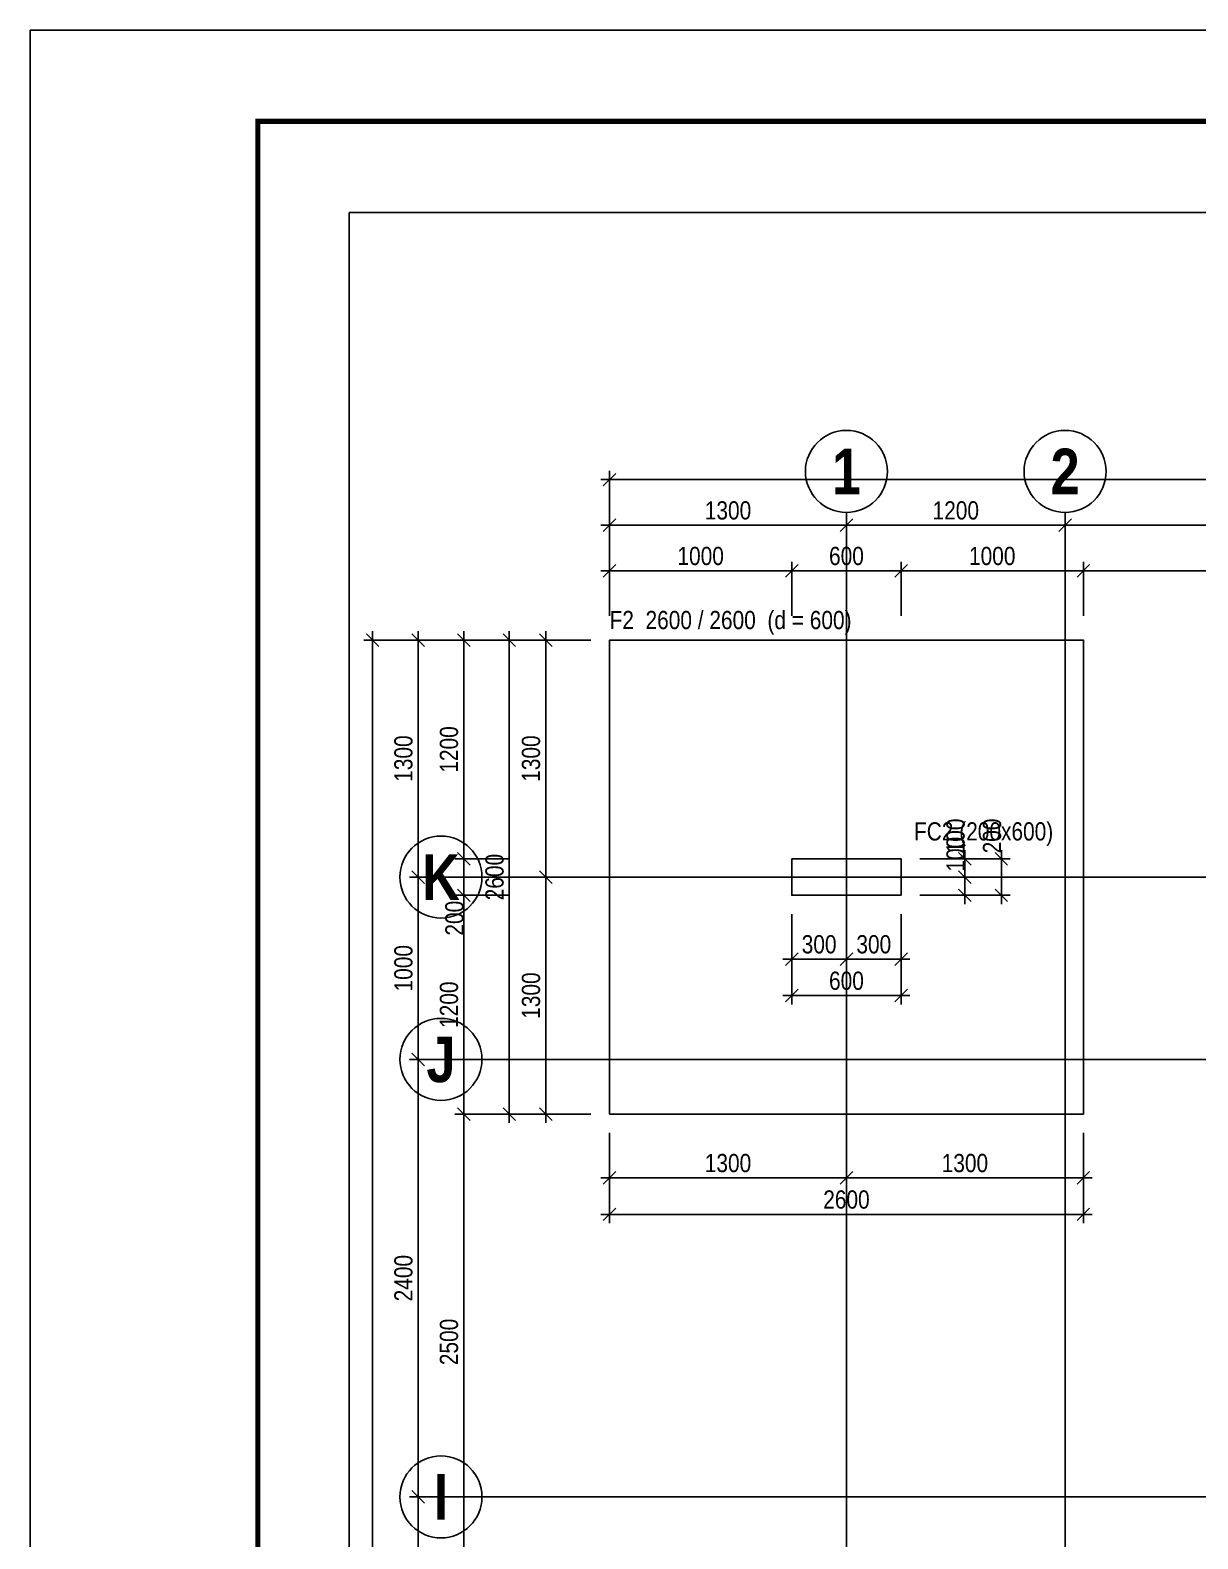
# Model space of a CAD drawing. Extents: x 0 to 206258, y -403073 to 0.
# Drawn here: x 12605 to 19013, y -19922 to -11647 of the extents above; entities that cross this region are included whole.
import ezdxf
from ezdxf.enums import TextEntityAlignment as Align
from ezdxf.lldxf.tags import DXFTag

# ---------------------------------------------------------------- set-up
doc = ezdxf.new("R2010")
doc.units = 0
doc.header["$LTSCALE"] = 1000
for name, color, linetype in [('Axis Circle(Dir 1)', 150, 'Continuous'), ('Axis Circle(Dir 2)', 150, 'Continuous'), ('Axis Label(Dir 1)', 7, 'Continuous'), ('Axis Label(Dir 2)', 7, 'Continuous'), ('Axis Line(Dir 1)', 8, 'CENTER2'), ('Axis Line(Dir 2)', 150, 'CENTER2'), ('Column Line', 7, 'Continuous'), ('Dimension Line', 5, 'Continuous'), ('Footing Line', 6, 'Continuous'), ('SHEETSUMMARY-50', 1, 'Continuous'), ('SheetView', 40, 'Continuous'), ('SheetViewOut', 231, 'Continuous')]:
    doc.layers.add(name, color=color, linetype=linetype)
doc.layers.add('Column Label', color=159, linetype='Continuous', true_color=0x35424f)
doc.layers.add('Footing Label', color=94, linetype='Continuous', true_color=0x008100)
doc.styles.add('Axis Label(Dir 1)', font='ARIALNB.TTF', dxfattribs={"height": 250})
doc.styles.add('Axis Label(Dir 2)', font='ARIALNB.TTF', dxfattribs={"height": 250})
doc.styles.add('Column Label', font='ARIALN.TTF', dxfattribs={"height": 100})
doc.styles.add('Dimension Text', font='ARIALN.TTF', dxfattribs={"height": 100})
doc.styles.add('Footing Label', font='ARIALN.TTF', dxfattribs={"height": 100})
tags = doc.linetypes.add('CENTER2', pattern=[1.125, 0.75, -0.125, 0.125, -0.125]).pattern_tags.tags
tags[10:11] = [DXFTag(74, 4), DXFTag(75, 0), DXFTag(340, '0'), DXFTag(46, 0.0), DXFTag(50, 0.0), DXFTag(44, 0.0), DXFTag(45, 0.0)]
tags[8:9] = [DXFTag(74, 4), DXFTag(75, 0), DXFTag(340, '0'), DXFTag(46, 0.0), DXFTag(50, 0.0), DXFTag(44, 0.0), DXFTag(45, 0.0)]
tags[6:7] = [DXFTag(74, 4), DXFTag(75, 0), DXFTag(340, '0'), DXFTag(46, 0.0), DXFTag(50, 0.0), DXFTag(44, 0.0), DXFTag(45, 0.0)]
tags[4:5] = [DXFTag(74, 4), DXFTag(75, 0), DXFTag(340, '0'), DXFTag(46, 0.0), DXFTag(50, 0.0), DXFTag(44, 0.0), DXFTag(45, 0.0)]
doc.dimstyles.get("Standard").update_dxf_attribs({"dimtxt": 100, "dimasz": 30, "dimexe": 48.3, "dimexo": 103.5, "dimgap": 30, "dimtad": 1, "dimtoh": 1, "dimdec": 1, "dimdsep": 46, "dimtxsty": 'Dimension Text', "dimblk": 'PCDIM_TICK', "dimcen": 0.09, "dimclrd": 5, "dimclre": 5, "dimclrt": 5, "dimadec": 1, "dimazin": 0, "dimtp": 1, "dimtm": 1, "dimtfac": 1, "dimtdec": 4, "dimtofl": 0, "dimtmove": 0, "dimatfit": 3, "dimfxl": 1, "dimtolj": 1, "dimtzin": 0, "dimarcsym": 0})

# ---------------------------------------------------------------- blocks, each defined once
blk = doc.blocks.new('PCDIM_TICK')
at = {"layer": 'Dimension Line', "color": 0, "transparency": 33554687}
for p, q in [((1.15, 1.15), (-1.15, -1.15)), ((1.61, 0), (0, 0))]:
    blk.add_line(p, q, dxfattribs=at)
blk = doc.blocks.new('*U134')
at = {"layer": 'Dimension Line', "color": 5, "true_color": 0x0000ff, "transparency": 16777216}
for p, q in [((16784.3, -16495.7), (16784.3, -16790.5)), ((17084.3, -16495.7), (17084.3, -16790.5)), ((16784.3, -16742.2), (17084.3, -16742.2))]:
    blk.add_line(p, q, dxfattribs=at)
at = {"layer": 'Dimension Line', "color": 5, "true_color": 0x0000ff, "transparency": 16777216, "xscale": 30, "yscale": 30, "rotation": 180.0000000000004}
blk.add_blockref('PCDIM_TICK', (16784.3, -16742.2), dxfattribs=at)
at = {"layer": 'Dimension Line', "color": 5, "true_color": 0x0000ff, "transparency": 16777216, "xscale": 30, "yscale": 30}
blk.add_blockref('PCDIM_TICK', (17084.3, -16742.2), dxfattribs=at)
at = {"layer": 'Dimension Line', "color": 5, "true_color": 0x0000ff, "transparency": 16777216, "insert": (16934.3, -16712.2), "char_height": 100, "width": 181.501, "attachment_point": 8, "style": 'Dimension Text'}
blk.add_mtext('300', dxfattribs=at)
blk = doc.blocks.new('*U135')
at = {"layer": 'Dimension Line', "color": 5, "true_color": 0x0000ff, "transparency": 16777216}
for p, q in [((17084.3, -16495.7), (17084.3, -16790.5)), ((17384.3, -16495.7), (17384.3, -16790.5)), ((17084.3, -16742.2), (17384.3, -16742.2))]:
    blk.add_line(p, q, dxfattribs=at)
at = {"layer": 'Dimension Line', "color": 5, "true_color": 0x0000ff, "transparency": 16777216, "xscale": 30, "yscale": 30, "rotation": 180.0000000000004}
blk.add_blockref('PCDIM_TICK', (17084.3, -16742.2), dxfattribs=at)
at = {"layer": 'Dimension Line', "color": 5, "true_color": 0x0000ff, "transparency": 16777216, "xscale": 30, "yscale": 30}
blk.add_blockref('PCDIM_TICK', (17384.3, -16742.2), dxfattribs=at)
at = {"layer": 'Dimension Line', "color": 5, "true_color": 0x0000ff, "transparency": 16777216, "insert": (17234.3, -16712.2), "char_height": 100, "width": 181.501, "attachment_point": 8, "style": 'Dimension Text'}
blk.add_mtext('300', dxfattribs=at)
blk = doc.blocks.new('*U136')
at = {"layer": 'Dimension Line', "color": 5, "true_color": 0x0000ff, "transparency": 16777216}
for p, q in [((16784.3, -16495.7), (16784.3, -16990.5)), ((17384.3, -16495.7), (17384.3, -16990.5)), ((16784.3, -16942.2), (17384.3, -16942.2))]:
    blk.add_line(p, q, dxfattribs=at)
at = {"layer": 'Dimension Line', "color": 5, "true_color": 0x0000ff, "transparency": 16777216, "xscale": 30, "yscale": 30, "rotation": 180.0000000000004}
blk.add_blockref('PCDIM_TICK', (16784.3, -16942.2), dxfattribs=at)
at = {"layer": 'Dimension Line', "color": 5, "true_color": 0x0000ff, "transparency": 16777216, "xscale": 30, "yscale": 30}
blk.add_blockref('PCDIM_TICK', (17384.3, -16942.2), dxfattribs=at)
at = {"layer": 'Dimension Line', "color": 5, "true_color": 0x0000ff, "transparency": 16777216, "insert": (17084.3, -16912.2), "char_height": 100, "width": 181.97, "attachment_point": 8, "style": 'Dimension Text'}
blk.add_mtext('600', dxfattribs=at)
blk = doc.blocks.new('*U137')
at = {"layer": 'Dimension Line', "color": 5, "true_color": 0x0000ff, "transparency": 16777216}
for p, q in [((17487.8, -16292.2), (17782.6, -16292.2)), ((17734.3, -16292.2), (17734.3, -16262.2)), ((17734.3, -16392.2), (17734.3, -16292.2)), ((17487.8, -16392.2), (17782.6, -16392.2))]:
    blk.add_line(p, q, dxfattribs=at)
at = {"layer": 'Dimension Line', "color": 5, "true_color": 0x0000ff, "transparency": 16777216, "xscale": 30, "yscale": 30}
for p, rotation in [((17734.3, -16292.2), 89.99999999999447), ((17734.3, -16392.2), 269.9999999999834)]:
    blk.add_blockref('PCDIM_TICK', p, dxfattribs=dict(at, rotation=rotation))
at = {"layer": 'Dimension Line', "color": 5, "true_color": 0x0000ff, "transparency": 16777216, "insert": (17734.3, -16262.2), "char_height": 100, "width": 173.928, "attachment_point": 7, "rotation": 90, "style": 'Dimension Text'}
blk.add_mtext('100', dxfattribs=at)
blk = doc.blocks.new('*U138')
at = {"layer": 'Dimension Line', "color": 5, "true_color": 0x0000ff, "transparency": 16777216}
for p, q in [((17487.8, -16192.2), (17782.6, -16192.2)), ((17734.3, -16192.2), (17734.3, -16162.2)), ((17734.3, -16292.2), (17734.3, -16192.2)), ((17487.8, -16292.2), (17782.6, -16292.2))]:
    blk.add_line(p, q, dxfattribs=at)
at = {"layer": 'Dimension Line', "color": 5, "true_color": 0x0000ff, "transparency": 16777216, "xscale": 30, "yscale": 30}
for p, rotation in [((17734.3, -16192.2), 89.99999999999447), ((17734.3, -16292.2), 269.9999999999834)]:
    blk.add_blockref('PCDIM_TICK', p, dxfattribs=dict(at, rotation=rotation))
at = {"layer": 'Dimension Line', "color": 5, "true_color": 0x0000ff, "transparency": 16777216, "insert": (17734.3, -16162.2), "char_height": 100, "width": 173.928, "attachment_point": 7, "rotation": 90, "style": 'Dimension Text'}
blk.add_mtext('100', dxfattribs=at)
blk = doc.blocks.new('*U139')
at = {"layer": 'Dimension Line', "color": 5, "true_color": 0x0000ff, "transparency": 16777216}
for p, q in [((17487.8, -16192.2), (17982.6, -16192.2)), ((17934.3, -16192.2), (17934.3, -16162.2)), ((17934.3, -16392.2), (17934.3, -16192.2)), ((17487.8, -16392.2), (17982.6, -16392.2))]:
    blk.add_line(p, q, dxfattribs=at)
at = {"layer": 'Dimension Line', "color": 5, "true_color": 0x0000ff, "transparency": 16777216, "xscale": 30, "yscale": 30}
for p, rotation in [((17934.3, -16192.2), 89.99999999999447), ((17934.3, -16392.2), 269.9999999999834)]:
    blk.add_blockref('PCDIM_TICK', p, dxfattribs=dict(at, rotation=rotation))
at = {"layer": 'Dimension Line', "color": 5, "true_color": 0x0000ff, "transparency": 16777216, "insert": (17934.3, -16162.2), "char_height": 100, "width": 182.775, "attachment_point": 7, "rotation": 90, "style": 'Dimension Text'}
blk.add_mtext('200', dxfattribs=at)
blk = doc.blocks.new('*U206')
at = {"layer": 'Dimension Line', "color": 5, "true_color": 0x0000ff, "transparency": 16777216}
for p, q in [((15784.3, -17695.7), (15784.3, -17990.5)), ((17084.3, -17695.7), (17084.3, -17990.5)), ((15784.3, -17942.2), (17084.3, -17942.2))]:
    blk.add_line(p, q, dxfattribs=at)
at = {"layer": 'Dimension Line', "color": 5, "true_color": 0x0000ff, "transparency": 16777216, "xscale": 30, "yscale": 30, "rotation": 180.0000000000004}
blk.add_blockref('PCDIM_TICK', (15784.3, -17942.2), dxfattribs=at)
at = {"layer": 'Dimension Line', "color": 5, "true_color": 0x0000ff, "transparency": 16777216, "xscale": 30, "yscale": 30}
blk.add_blockref('PCDIM_TICK', (17084.3, -17942.2), dxfattribs=at)
at = {"layer": 'Dimension Line', "color": 5, "true_color": 0x0000ff, "transparency": 16777216, "insert": (16434.3, -17912.2), "char_height": 100, "width": 238.405, "attachment_point": 8, "style": 'Dimension Text'}
blk.add_mtext('1300', dxfattribs=at)
blk = doc.blocks.new('*U207')
at = {"layer": 'Dimension Line', "color": 5, "true_color": 0x0000ff, "transparency": 16777216}
for p, q in [((17084.3, -17695.7), (17084.3, -17990.5)), ((18384.3, -17695.7), (18384.3, -17990.5)), ((17084.3, -17942.2), (18384.3, -17942.2))]:
    blk.add_line(p, q, dxfattribs=at)
at = {"layer": 'Dimension Line', "color": 5, "true_color": 0x0000ff, "transparency": 16777216, "xscale": 30, "yscale": 30, "rotation": 180.0000000000004}
blk.add_blockref('PCDIM_TICK', (17084.3, -17942.2), dxfattribs=at)
at = {"layer": 'Dimension Line', "color": 5, "true_color": 0x0000ff, "transparency": 16777216, "xscale": 30, "yscale": 30}
blk.add_blockref('PCDIM_TICK', (18384.3, -17942.2), dxfattribs=at)
at = {"layer": 'Dimension Line', "color": 5, "true_color": 0x0000ff, "transparency": 16777216, "insert": (17734.3, -17912.2), "char_height": 100, "width": 238.405, "attachment_point": 8, "style": 'Dimension Text'}
blk.add_mtext('1300', dxfattribs=at)
blk = doc.blocks.new('*U208')
at = {"layer": 'Dimension Line', "color": 5, "true_color": 0x0000ff, "transparency": 16777216}
for p, q in [((15784.3, -17695.7), (15784.3, -18190.5)), ((18384.3, -17695.7), (18384.3, -18190.5)), ((15784.3, -18142.2), (18384.3, -18142.2))]:
    blk.add_line(p, q, dxfattribs=at)
at = {"layer": 'Dimension Line', "color": 5, "true_color": 0x0000ff, "transparency": 16777216, "xscale": 30, "yscale": 30, "rotation": 180.0000000000004}
blk.add_blockref('PCDIM_TICK', (15784.3, -18142.2), dxfattribs=at)
at = {"layer": 'Dimension Line', "color": 5, "true_color": 0x0000ff, "transparency": 16777216, "xscale": 30, "yscale": 30}
blk.add_blockref('PCDIM_TICK', (18384.3, -18142.2), dxfattribs=at)
at = {"layer": 'Dimension Line', "color": 5, "true_color": 0x0000ff, "transparency": 16777216, "insert": (17084.3, -18112.2), "char_height": 100, "width": 247.252, "attachment_point": 8, "style": 'Dimension Text'}
blk.add_mtext('2600', dxfattribs=at)
blk = doc.blocks.new('*U209')
at = {"layer": 'Dimension Line', "color": 5, "true_color": 0x0000ff, "transparency": 16777216}
for p, q in [((15680.8, -16292.2), (15386, -16292.2)), ((15434.3, -17592.2), (15434.3, -16292.2)), ((15680.8, -17592.2), (15386, -17592.2))]:
    blk.add_line(p, q, dxfattribs=at)
at = {"layer": 'Dimension Line', "color": 5, "true_color": 0x0000ff, "transparency": 16777216, "xscale": 30, "yscale": 30}
for p, rotation in [((15434.3, -16292.2), 89.99999999999447), ((15434.3, -17592.2), 269.9999999999834)]:
    blk.add_blockref('PCDIM_TICK', p, dxfattribs=dict(at, rotation=rotation))
at = {"layer": 'Dimension Line', "color": 5, "true_color": 0x0000ff, "transparency": 16777216, "insert": (15404.3, -16942.2), "char_height": 100, "width": 238.405, "attachment_point": 8, "rotation": 90, "style": 'Dimension Text'}
blk.add_mtext('1300', dxfattribs=at)
blk = doc.blocks.new('*U210')
at = {"layer": 'Dimension Line', "color": 5, "true_color": 0x0000ff, "transparency": 16777216}
for p, q in [((15680.8, -14992.2), (15386, -14992.2)), ((15434.3, -16292.2), (15434.3, -14992.2)), ((15680.8, -16292.2), (15386, -16292.2))]:
    blk.add_line(p, q, dxfattribs=at)
at = {"layer": 'Dimension Line', "color": 5, "true_color": 0x0000ff, "transparency": 16777216, "xscale": 30, "yscale": 30}
for p, rotation in [((15434.3, -14992.2), 89.99999999999447), ((15434.3, -16292.2), 269.9999999999834)]:
    blk.add_blockref('PCDIM_TICK', p, dxfattribs=dict(at, rotation=rotation))
at = {"layer": 'Dimension Line', "color": 5, "true_color": 0x0000ff, "transparency": 16777216, "insert": (15404.3, -15642.2), "char_height": 100, "width": 238.405, "attachment_point": 8, "rotation": 90, "style": 'Dimension Text'}
blk.add_mtext('1300', dxfattribs=at)
blk = doc.blocks.new('*U211')
at = {"layer": 'Dimension Line', "color": 5, "true_color": 0x0000ff, "transparency": 16777216}
for p, q in [((15680.8, -14992.2), (15186, -14992.2)), ((15234.3, -17592.2), (15234.3, -14992.2)), ((15680.8, -17592.2), (15186, -17592.2))]:
    blk.add_line(p, q, dxfattribs=at)
at = {"layer": 'Dimension Line', "color": 5, "true_color": 0x0000ff, "transparency": 16777216, "xscale": 30, "yscale": 30}
for p, rotation in [((15234.3, -14992.2), 89.99999999999447), ((15234.3, -17592.2), 269.9999999999834)]:
    blk.add_blockref('PCDIM_TICK', p, dxfattribs=dict(at, rotation=rotation))
at = {"layer": 'Dimension Line', "color": 5, "true_color": 0x0000ff, "transparency": 16777216, "insert": (15204.3, -16292.2), "char_height": 100, "width": 247.252, "attachment_point": 8, "rotation": 90, "style": 'Dimension Text'}
blk.add_mtext('2600', dxfattribs=at)
blk = doc.blocks.new('*U295')
at = {"layer": 'Dimension Line', "color": 5, "true_color": 0x0000ff, "transparency": 16777216}
for p, q in [((18384.3, -14858.7), (18384.3, -14563.9)), ((21284.3, -14858.7), (21284.3, -14563.9)), ((21284.3, -14612.2), (18384.3, -14612.2))]:
    blk.add_line(p, q, dxfattribs=at)
at = {"layer": 'Dimension Line', "color": 5, "true_color": 0x0000ff, "transparency": 16777216, "xscale": 30, "yscale": 30, "rotation": 180.0000000000004}
blk.add_blockref('PCDIM_TICK', (18384.3, -14612.2), dxfattribs=at)
at = {"layer": 'Dimension Line', "color": 5, "true_color": 0x0000ff, "transparency": 16777216, "xscale": 30, "yscale": 30}
blk.add_blockref('PCDIM_TICK', (21284.3, -14612.2), dxfattribs=at)
at = {"layer": 'Dimension Line', "color": 5, "true_color": 0x0000ff, "transparency": 16777216, "insert": (19834.3, -14582.2), "char_height": 100, "width": 247.252, "attachment_point": 8, "style": 'Dimension Text'}
blk.add_mtext('2900', dxfattribs=at)
blk = doc.blocks.new('*U296')
at = {"layer": 'Dimension Line', "color": 5, "true_color": 0x0000ff, "transparency": 16777216}
for p, q in [((17384.3, -14858.7), (17384.3, -14563.9)), ((18384.3, -14858.7), (18384.3, -14563.9)), ((18384.3, -14612.2), (17384.3, -14612.2))]:
    blk.add_line(p, q, dxfattribs=at)
at = {"layer": 'Dimension Line', "color": 5, "true_color": 0x0000ff, "transparency": 16777216, "xscale": 30, "yscale": 30, "rotation": 180.0000000000004}
blk.add_blockref('PCDIM_TICK', (17384.3, -14612.2), dxfattribs=at)
at = {"layer": 'Dimension Line', "color": 5, "true_color": 0x0000ff, "transparency": 16777216, "xscale": 30, "yscale": 30}
blk.add_blockref('PCDIM_TICK', (18384.3, -14612.2), dxfattribs=at)
at = {"layer": 'Dimension Line', "color": 5, "true_color": 0x0000ff, "transparency": 16777216, "insert": (17884.3, -14582.2), "char_height": 100, "width": 238.405, "attachment_point": 8, "style": 'Dimension Text'}
blk.add_mtext('1000', dxfattribs=at)
blk = doc.blocks.new('*U297')
at = {"layer": 'Dimension Line', "color": 5, "true_color": 0x0000ff, "transparency": 16777216}
for p, q in [((16784.3, -14858.7), (16784.3, -14563.9)), ((17384.3, -14858.7), (17384.3, -14563.9)), ((17384.3, -14612.2), (16784.3, -14612.2))]:
    blk.add_line(p, q, dxfattribs=at)
at = {"layer": 'Dimension Line', "color": 5, "true_color": 0x0000ff, "transparency": 16777216, "xscale": 30, "yscale": 30, "rotation": 180.0000000000004}
blk.add_blockref('PCDIM_TICK', (16784.3, -14612.2), dxfattribs=at)
at = {"layer": 'Dimension Line', "color": 5, "true_color": 0x0000ff, "transparency": 16777216, "xscale": 30, "yscale": 30}
blk.add_blockref('PCDIM_TICK', (17384.3, -14612.2), dxfattribs=at)
at = {"layer": 'Dimension Line', "color": 5, "true_color": 0x0000ff, "transparency": 16777216, "insert": (17084.3, -14582.2), "char_height": 100, "width": 181.97, "attachment_point": 8, "style": 'Dimension Text'}
blk.add_mtext('600', dxfattribs=at)
blk = doc.blocks.new('*U298')
at = {"layer": 'Dimension Line', "color": 5, "true_color": 0x0000ff, "transparency": 16777216}
for p, q in [((15784.3, -14858.7), (15784.3, -14563.9)), ((16784.3, -14858.7), (16784.3, -14563.9)), ((16784.3, -14612.2), (15784.3, -14612.2))]:
    blk.add_line(p, q, dxfattribs=at)
at = {"layer": 'Dimension Line', "color": 5, "true_color": 0x0000ff, "transparency": 16777216, "xscale": 30, "yscale": 30, "rotation": 180.0000000000004}
blk.add_blockref('PCDIM_TICK', (15784.3, -14612.2), dxfattribs=at)
at = {"layer": 'Dimension Line', "color": 5, "true_color": 0x0000ff, "transparency": 16777216, "xscale": 30, "yscale": 30}
blk.add_blockref('PCDIM_TICK', (16784.3, -14612.2), dxfattribs=at)
at = {"layer": 'Dimension Line', "color": 5, "true_color": 0x0000ff, "transparency": 16777216, "insert": (16284.3, -14582.2), "char_height": 100, "width": 238.405, "attachment_point": 8, "style": 'Dimension Text'}
blk.add_mtext('1000', dxfattribs=at)
blk = doc.blocks.new('*U309')
at = {"layer": 'Dimension Line', "color": 5, "true_color": 0x0000ff, "transparency": 16777216}
for p, q in [((18284.3, -14858.7), (18284.3, -14313.9)), ((20884.3, -14858.7), (20884.3, -14313.9)), ((20884.3, -14362.2), (18284.3, -14362.2))]:
    blk.add_line(p, q, dxfattribs=at)
at = {"layer": 'Dimension Line', "color": 5, "true_color": 0x0000ff, "transparency": 16777216, "xscale": 30, "yscale": 30, "rotation": 180.0000000000004}
blk.add_blockref('PCDIM_TICK', (18284.3, -14362.2), dxfattribs=at)
at = {"layer": 'Dimension Line', "color": 5, "true_color": 0x0000ff, "transparency": 16777216, "xscale": 30, "yscale": 30}
blk.add_blockref('PCDIM_TICK', (20884.3, -14362.2), dxfattribs=at)
at = {"layer": 'Dimension Line', "color": 5, "true_color": 0x0000ff, "transparency": 16777216, "insert": (19584.3, -14332.2), "char_height": 100, "width": 247.252, "attachment_point": 8, "style": 'Dimension Text'}
blk.add_mtext('2600', dxfattribs=at)
blk = doc.blocks.new('*U310')
at = {"layer": 'Dimension Line', "color": 5, "true_color": 0x0000ff, "transparency": 16777216}
for p, q in [((17084.3, -14858.7), (17084.3, -14313.9)), ((18284.3, -14858.7), (18284.3, -14313.9)), ((18284.3, -14362.2), (17084.3, -14362.2))]:
    blk.add_line(p, q, dxfattribs=at)
at = {"layer": 'Dimension Line', "color": 5, "true_color": 0x0000ff, "transparency": 16777216, "xscale": 30, "yscale": 30, "rotation": 180.0000000000004}
blk.add_blockref('PCDIM_TICK', (17084.3, -14362.2), dxfattribs=at)
at = {"layer": 'Dimension Line', "color": 5, "true_color": 0x0000ff, "transparency": 16777216, "xscale": 30, "yscale": 30}
blk.add_blockref('PCDIM_TICK', (18284.3, -14362.2), dxfattribs=at)
at = {"layer": 'Dimension Line', "color": 5, "true_color": 0x0000ff, "transparency": 16777216, "insert": (17684.3, -14332.2), "char_height": 100, "width": 238.405, "attachment_point": 8, "style": 'Dimension Text'}
blk.add_mtext('1200', dxfattribs=at)
blk = doc.blocks.new('*U311')
at = {"layer": 'Dimension Line', "color": 5, "true_color": 0x0000ff, "transparency": 16777216}
for p, q in [((15784.3, -14858.7), (15784.3, -14313.9)), ((17084.3, -14858.7), (17084.3, -14313.9)), ((17084.3, -14362.2), (15784.3, -14362.2))]:
    blk.add_line(p, q, dxfattribs=at)
at = {"layer": 'Dimension Line', "color": 5, "true_color": 0x0000ff, "transparency": 16777216, "xscale": 30, "yscale": 30, "rotation": 180.0000000000004}
blk.add_blockref('PCDIM_TICK', (15784.3, -14362.2), dxfattribs=at)
at = {"layer": 'Dimension Line', "color": 5, "true_color": 0x0000ff, "transparency": 16777216, "xscale": 30, "yscale": 30}
blk.add_blockref('PCDIM_TICK', (17084.3, -14362.2), dxfattribs=at)
at = {"layer": 'Dimension Line', "color": 5, "true_color": 0x0000ff, "transparency": 16777216, "insert": (16434.3, -14332.2), "char_height": 100, "width": 238.405, "attachment_point": 8, "style": 'Dimension Text'}
blk.add_mtext('1300', dxfattribs=at)
blk = doc.blocks.new('*U312')
at = {"layer": 'Dimension Line', "color": 5, "true_color": 0x0000ff, "transparency": 16777216}
for p, q in [((15784.3, -14858.7), (15784.3, -14063.9)), ((30984.3, -14858.7), (30984.3, -14063.9)), ((30984.3, -14112.2), (15784.3, -14112.2))]:
    blk.add_line(p, q, dxfattribs=at)
at = {"layer": 'Dimension Line', "color": 5, "true_color": 0x0000ff, "transparency": 16777216, "xscale": 30, "yscale": 30, "rotation": 180.0000000000004}
blk.add_blockref('PCDIM_TICK', (15784.3, -14112.2), dxfattribs=at)
at = {"layer": 'Dimension Line', "color": 5, "true_color": 0x0000ff, "transparency": 16777216, "xscale": 30, "yscale": 30}
blk.add_blockref('PCDIM_TICK', (30984.3, -14112.2), dxfattribs=at)
at = {"layer": 'Dimension Line', "color": 5, "true_color": 0x0000ff, "transparency": 16777216, "insert": (23384.3, -14082.2), "char_height": 100, "width": 302.882, "attachment_point": 8, "style": 'Dimension Text'}
blk.add_mtext('15200', dxfattribs=at)
blk = doc.blocks.new('*U360')
at = {"layer": 'Dimension Line', "color": 5, "true_color": 0x0000ff, "transparency": 16777216}
for p, q in [((15230.8, -14992.2), (14936, -14992.2)), ((14984.3, -14992.2), (14984.3, -16192.2)), ((15230.8, -16192.2), (14936, -16192.2))]:
    blk.add_line(p, q, dxfattribs=at)
at = {"layer": 'Dimension Line', "color": 5, "true_color": 0x0000ff, "transparency": 16777216, "xscale": 30, "yscale": 30}
for p, rotation in [((14984.3, -14992.2), 89.99999999999447), ((14984.3, -16192.2), 269.9999999999834)]:
    blk.add_blockref('PCDIM_TICK', p, dxfattribs=dict(at, rotation=rotation))
at = {"layer": 'Dimension Line', "color": 5, "true_color": 0x0000ff, "transparency": 16777216, "insert": (14954.3, -15592.2), "char_height": 100, "width": 238.405, "attachment_point": 8, "rotation": 90, "style": 'Dimension Text'}
blk.add_mtext('1200', dxfattribs=at)
blk = doc.blocks.new('*U361')
at = {"layer": 'Dimension Line', "color": 5, "true_color": 0x0000ff, "transparency": 16777216}
for p, q in [((15230.8, -16192.2), (14936, -16192.2)), ((14984.3, -16192.2), (14984.3, -16392.2)), ((15230.8, -16392.2), (14936, -16392.2)), ((14984.3, -16392.2), (14984.3, -16422.2))]:
    blk.add_line(p, q, dxfattribs=at)
at = {"layer": 'Dimension Line', "color": 5, "true_color": 0x0000ff, "transparency": 16777216, "xscale": 30, "yscale": 30}
for p, rotation in [((14984.3, -16192.2), 89.99999999999447), ((14984.3, -16392.2), 269.9999999999834)]:
    blk.add_blockref('PCDIM_TICK', p, dxfattribs=dict(at, rotation=rotation))
at = {"layer": 'Dimension Line', "color": 5, "true_color": 0x0000ff, "transparency": 16777216, "insert": (14984.3, -16422.2), "char_height": 100, "width": 182.775, "attachment_point": 9, "rotation": 90, "style": 'Dimension Text'}
blk.add_mtext('200', dxfattribs=at)
blk = doc.blocks.new('*U362')
at = {"layer": 'Dimension Line', "color": 5, "true_color": 0x0000ff, "transparency": 16777216}
for p, q in [((15230.8, -16392.2), (14936, -16392.2)), ((14984.3, -16392.2), (14984.3, -17592.2)), ((15230.8, -17592.2), (14936, -17592.2))]:
    blk.add_line(p, q, dxfattribs=at)
at = {"layer": 'Dimension Line', "color": 5, "true_color": 0x0000ff, "transparency": 16777216, "xscale": 30, "yscale": 30}
for p, rotation in [((14984.3, -16392.2), 89.99999999999447), ((14984.3, -17592.2), 269.9999999999834)]:
    blk.add_blockref('PCDIM_TICK', p, dxfattribs=dict(at, rotation=rotation))
at = {"layer": 'Dimension Line', "color": 5, "true_color": 0x0000ff, "transparency": 16777216, "insert": (14954.3, -16992.2), "char_height": 100, "width": 238.405, "attachment_point": 8, "rotation": 90, "style": 'Dimension Text'}
blk.add_mtext('1200', dxfattribs=at)
blk = doc.blocks.new('*U363')
at = {"layer": 'Dimension Line', "color": 5, "true_color": 0x0000ff, "transparency": 16777216}
for p, q in [((15230.8, -17592.2), (14936, -17592.2)), ((14984.3, -17592.2), (14984.3, -20092.2)), ((15230.8, -20092.2), (14936, -20092.2))]:
    blk.add_line(p, q, dxfattribs=at)
at = {"layer": 'Dimension Line', "color": 5, "true_color": 0x0000ff, "transparency": 16777216, "xscale": 30, "yscale": 30}
for p, rotation in [((14984.3, -17592.2), 89.99999999999447), ((14984.3, -20092.2), 269.9999999999834)]:
    blk.add_blockref('PCDIM_TICK', p, dxfattribs=dict(at, rotation=rotation))
at = {"layer": 'Dimension Line', "color": 5, "true_color": 0x0000ff, "transparency": 16777216, "insert": (14954.3, -18842.2), "char_height": 100, "width": 247.252, "attachment_point": 8, "rotation": 90, "style": 'Dimension Text'}
blk.add_mtext('2500', dxfattribs=at)
blk = doc.blocks.new('*U383')
at = {"layer": 'Dimension Line', "color": 5, "true_color": 0x0000ff, "transparency": 16777216}
for p, q in [((15230.8, -14992.2), (14686, -14992.2)), ((14734.3, -14992.2), (14734.3, -16292.2)), ((15230.8, -16292.2), (14686, -16292.2))]:
    blk.add_line(p, q, dxfattribs=at)
at = {"layer": 'Dimension Line', "color": 5, "true_color": 0x0000ff, "transparency": 16777216, "xscale": 30, "yscale": 30}
for p, rotation in [((14734.3, -14992.2), 89.99999999999447), ((14734.3, -16292.2), 269.9999999999834)]:
    blk.add_blockref('PCDIM_TICK', p, dxfattribs=dict(at, rotation=rotation))
at = {"layer": 'Dimension Line', "color": 5, "true_color": 0x0000ff, "transparency": 16777216, "insert": (14704.3, -15642.2), "char_height": 100, "width": 238.405, "attachment_point": 8, "rotation": 90, "style": 'Dimension Text'}
blk.add_mtext('1300', dxfattribs=at)
blk = doc.blocks.new('*U384')
at = {"layer": 'Dimension Line', "color": 5, "true_color": 0x0000ff, "transparency": 16777216}
for p, q in [((15230.8, -16292.2), (14686, -16292.2)), ((14734.3, -16292.2), (14734.3, -17292.2)), ((15230.8, -17292.2), (14686, -17292.2))]:
    blk.add_line(p, q, dxfattribs=at)
at = {"layer": 'Dimension Line', "color": 5, "true_color": 0x0000ff, "transparency": 16777216, "xscale": 30, "yscale": 30}
for p, rotation in [((14734.3, -16292.2), 89.99999999999447), ((14734.3, -17292.2), 269.9999999999834)]:
    blk.add_blockref('PCDIM_TICK', p, dxfattribs=dict(at, rotation=rotation))
at = {"layer": 'Dimension Line', "color": 5, "true_color": 0x0000ff, "transparency": 16777216, "insert": (14704.3, -16792.2), "char_height": 100, "width": 238.405, "attachment_point": 8, "rotation": 90, "style": 'Dimension Text'}
blk.add_mtext('1000', dxfattribs=at)
blk = doc.blocks.new('*U385')
at = {"layer": 'Dimension Line', "color": 5, "true_color": 0x0000ff, "transparency": 16777216}
for p, q in [((15230.8, -17292.2), (14686, -17292.2)), ((14734.3, -17292.2), (14734.3, -19692.2)), ((15230.8, -19692.2), (14686, -19692.2))]:
    blk.add_line(p, q, dxfattribs=at)
at = {"layer": 'Dimension Line', "color": 5, "true_color": 0x0000ff, "transparency": 16777216, "xscale": 30, "yscale": 30}
for p, rotation in [((14734.3, -17292.2), 89.99999999999447), ((14734.3, -19692.2), 269.9999999999834)]:
    blk.add_blockref('PCDIM_TICK', p, dxfattribs=dict(at, rotation=rotation))
at = {"layer": 'Dimension Line', "color": 5, "true_color": 0x0000ff, "transparency": 16777216, "insert": (14704.3, -18492.2), "char_height": 100, "width": 247.252, "attachment_point": 8, "rotation": 90, "style": 'Dimension Text'}
blk.add_mtext('2400', dxfattribs=at)
blk = doc.blocks.new('*U386')
at = {"layer": 'Dimension Line', "color": 5, "true_color": 0x0000ff, "transparency": 16777216}
for p, q in [((15230.8, -19692.2), (14686, -19692.2)), ((14734.3, -19692.2), (14734.3, -21292.2)), ((15230.8, -21292.2), (14686, -21292.2))]:
    blk.add_line(p, q, dxfattribs=at)
at = {"layer": 'Dimension Line', "color": 5, "true_color": 0x0000ff, "transparency": 16777216, "xscale": 30, "yscale": 30}
for p, rotation in [((14734.3, -19692.2), 89.99999999999447), ((14734.3, -21292.2), 269.9999999999834)]:
    blk.add_blockref('PCDIM_TICK', p, dxfattribs=dict(at, rotation=rotation))
at = {"layer": 'Dimension Line', "color": 5, "true_color": 0x0000ff, "transparency": 16777216, "insert": (14704.3, -20492.2), "char_height": 100, "width": 238.405, "attachment_point": 8, "rotation": 90, "style": 'Dimension Text'}
blk.add_mtext('1600', dxfattribs=at)
blk = doc.blocks.new('*U398')
at = {"layer": 'Dimension Line', "color": 5, "true_color": 0x0000ff, "transparency": 16777216}
for p, q in [((15230.8, -14992.2), (14436, -14992.2)), ((14484.3, -14992.2), (14484.3, -36292.2)), ((15230.8, -36292.2), (14436, -36292.2))]:
    blk.add_line(p, q, dxfattribs=at)
at = {"layer": 'Dimension Line', "color": 5, "true_color": 0x0000ff, "transparency": 16777216, "xscale": 30, "yscale": 30}
for p, rotation in [((14484.3, -14992.2), 89.99999999999447), ((14484.3, -36292.2), 269.9999999999834)]:
    blk.add_blockref('PCDIM_TICK', p, dxfattribs=dict(at, rotation=rotation))
at = {"layer": 'Dimension Line', "color": 5, "true_color": 0x0000ff, "transparency": 16777216, "insert": (14454.3, -25642.2), "char_height": 100, "width": 311.729, "attachment_point": 8, "rotation": 90, "style": 'Dimension Text'}
blk.add_mtext('21300', dxfattribs=at)

msp = doc.modelspace()

# ---------------------------------------------------------------- linework, layer by layer
at = {"layer": 'Axis Circle(Dir 1)', "transparency": 33554687}
for centre in [(14859.29, -16292.207), (14859.29, -17292.207), (14859.29, -19692.207)]:
    msp.add_circle(centre, 225, dxfattribs=at)
at = {"layer": 'Axis Circle(Dir 2)', "transparency": 33554687}
for centre in [(17084.29, -14067.207), (18284.29, -14067.207)]:
    msp.add_circle(centre, 225, dxfattribs=at)
at = {"layer": 'Axis Line(Dir 1)', "transparency": 33554687}
for points in [[(15084.29, -16292.207), (32884.29, -16292.207)], [(15084.29, -17292.207), (32884.29, -17292.207)], [(15084.29, -19692.207), (32884.29, -19692.207)]]:
    msp.add_lwpolyline(points, dxfattribs=at)
at = {"layer": 'Axis Line(Dir 2)', "transparency": 33554687}
for points in [[(17084.29, -38092.207), (17084.29, -14292.207)], [(18284.29, -38092.207), (18284.29, -14292.207)]]:
    msp.add_lwpolyline(points, dxfattribs=at)
at = {"layer": 'Column Line', "transparency": 33554687}
msp.add_lwpolyline([(17384.29, -16392.207), (17384.29, -16192.207), (16784.29, -16192.207), (16784.29, -16392.207)], close=True, dxfattribs=at)
at = {"layer": 'Footing Line', "transparency": 33554687}
msp.add_lwpolyline([(18384.29, -17592.207), (18384.29, -14992.207), (15784.29, -14992.207), (15784.29, -17592.207), (18384.29, -17592.207)], close=True, dxfattribs=at)
at = {"layer": 'SHEETSUMMARY-50', "transparency": 33554687, "const_width": 28}
msp.add_lwpolyline([(13854.79, -12146.707), (13854.79, -53196.707), (71554.79, -53196.707), (71554.79, -12146.707), (13854.79, -12146.707), (13854.79, -12146.707)], close=True, dxfattribs=at)
at = {"layer": 'SheetView', "transparency": 33554687}
msp.add_lwpolyline([(14354.79, -12646.707), (14354.79, -52696.707), (63305.305, -52696.707), (63305.305, -12646.707)], close=True, dxfattribs=at)
at = {"layer": 'SheetViewOut', "transparency": 33554687}
msp.add_lwpolyline([(12604.79, -53696.707), (12604.79, -11646.707), (72054.79, -11646.707), (72054.79, -53696.707)], close=True, dxfattribs=at)

# ---------------------------------------------------------------- texts
at = {"layer": 'Axis Label(Dir 1)', "transparency": 33554687, "style": 'Axis Label(Dir 1)'}
for s, p in [('K', (14859.29, -16292.207)), ('J', (14859.29, -17292.207)), ('I', (14859.29, -19692.207))]:
    msp.add_text(s, height=250, dxfattribs=at).set_placement(p, align=Align.MIDDLE_CENTER)
at = {"layer": 'Axis Label(Dir 2)', "transparency": 33554687, "style": 'Axis Label(Dir 2)'}
for s, p in [('1', (17084.29, -14067.207)), ('2', (18284.29, -14067.207))]:
    msp.add_text(s, height=250, dxfattribs=at).set_placement(p, align=Align.MIDDLE_CENTER)
at = {"layer": 'Column Label', "transparency": 33554687, "style": 'Column Label'}
msp.add_text('FC2 (200x600)', height=100, dxfattribs=at).set_placement((17455.001, -16121.496), align=Align.BOTTOM_LEFT)
at = {"layer": 'Footing Label', "transparency": 33554687, "style": 'Footing Label'}
msp.add_text('F2  2600 / 2600  (d = 600)', height=100, dxfattribs=at).set_placement((15784.29, -14962.207), align=Align.BOTTOM_LEFT)

# ---------------------------------------------------------------- dimensions: what is measured, and where the dimension line sits
at = {"layer": 'Dimension Line', "transparency": 33554687}
for base, p1, p2, angle, picture, middle in [((23384.29, -14112.207), (30984.29, -14962.207), (15784.29, -14962.207), 180, '*U312', (23384.29, -14112.207)), ((16434.29, -14362.207), (17084.29, -14962.207), (15784.29, -14962.207), 180, '*U311', (16434.29, -14362.207)), ((17684.29, -14362.207), (18284.29, -14962.207), (17084.29, -14962.207), 180, '*U310', (17684.29, -14362.207)), ((19584.29, -14362.207), (20884.29, -14962.207), (18284.29, -14962.207), 180, '*U309', (19584.29, -14362.207)), ((16284.29, -14612.207), (16784.29, -14962.207), (15784.29, -14962.207), 180, '*U298', (16284.29, -14612.207)), ((17084.29, -14612.207), (17384.29, -14962.207), (16784.29, -14962.207), 180, '*U297', (17084.29, -14612.207)), ((17884.29, -14612.207), (18384.29, -14962.207), (17384.29, -14962.207), 180, '*U296', (17884.29, -14612.207)), ((19834.29, -14612.207), (21284.29, -14962.207), (18384.29, -14962.207), 180, '*U295', (19834.29, -14612.207)), ((14484.29, -25642.207), (15334.29, -14992.207), (15334.29, -36292.207), 270, '*U398', (14484.29, -25642.207)), ((14734.29, -15642.207), (15334.29, -14992.207), (15334.29, -16292.207), 270, '*U383', (14734.29, -15642.207)), ((14984.29, -15592.207), (15334.29, -14992.207), (15334.29, -16192.207), 270, '*U360', (14984.29, -15592.207)), ((14984.29, -16292.207), (15334.29, -16192.207), (15334.29, -16392.207), 270, '*U361', (14984.29, -16292.207)), ((14734.29, -16792.207), (15334.29, -16292.207), (15334.29, -17292.207), 270, '*U384', (14734.29, -16792.207)), ((14984.29, -16992.207), (15334.29, -16392.207), (15334.29, -17592.207), 270, '*U362', (14984.29, -16992.207)), ((14734.29, -18492.207), (15334.29, -17292.207), (15334.29, -19692.207), 270, '*U385', (14734.29, -18492.207)), ((14984.29, -18842.207), (15334.29, -17592.207), (15334.29, -20092.207), 270, '*U363', (14984.29, -18842.207)), ((14734.29, -20492.207), (15334.29, -19692.207), (15334.29, -21292.207), 270, '*U386', (14734.29, -20492.207))]:
    dim = msp.add_linear_dim(base=base, p1=p1, p2=p2, angle=angle, dimstyle='Standard', override={"dimscale": 1, "dimtxt": 100, "dimasz": 30, "dimexe": 48.3, "dimexo": 103.5, "dimgap": 30, "dimtad": 1, "dimtih": 0, "dimdec": 1, "dimlfac": 1, "dimzin": 8, "dimlunit": 2, "dimpost": '', "dimtxsty": 'Dimension Text', "dimblk": 'PCDIM_TICK', "dimse1": 0, "dimse2": 0, "dimsd2": 0, "dimclrd": 5, "dimclre": 5, "dimclrt": 5, "dimaunit": 0, "dimadec": 1, "dimazin": 0, "dimtol": 0, "dimtp": 1, "dimtm": 1, "dimtmove": 0}, dxfattribs=at)
    dim.commit()
    dim.dimension.update_dxf_attribs({"geometry": picture, "text_midpoint": middle})
for p1, p2, distance, picture, middle in [((15784.29, -17592.207), (15784.29, -14992.207), 550, '*U211', (15234.29, -16292.207)), ((15784.29, -16292.207), (15784.29, -14992.207), 350, '*U210', (15434.29, -15642.207)), ((17384.29, -16292.207), (17384.29, -16192.207), -350, '*U138', (17734.29, -16242.207)), ((17384.29, -16392.207), (17384.29, -16192.207), -550, '*U139', (17934.29, -16292.207)), ((17384.29, -16392.207), (17384.29, -16292.207), -350, '*U137', (17734.29, -16342.207)), ((15784.29, -17592.207), (15784.29, -16292.207), 350, '*U209', (15434.29, -16942.207)), ((16784.29, -16392.207), (17084.29, -16392.207), -350, '*U134', (16934.29, -16742.207)), ((16784.29, -16392.207), (17384.29, -16392.207), -550, '*U136', (17084.29, -16942.207)), ((17084.29, -16392.207), (17384.29, -16392.207), -350, '*U135', (17234.29, -16742.207)), ((15784.29, -17592.207), (17084.29, -17592.207), -350, '*U206', (16434.29, -17942.207)), ((15784.29, -17592.207), (18384.29, -17592.207), -550, '*U208', (17084.29, -18142.207)), ((17084.29, -17592.207), (18384.29, -17592.207), -350, '*U207', (17734.29, -17942.207))]:
    dim = msp.add_aligned_dim(p1=p1, p2=p2, distance=distance, dimstyle='Standard', override={"dimscale": 1, "dimtxt": 100, "dimasz": 30, "dimexe": 48.3, "dimexo": 103.5, "dimgap": 30, "dimtad": 1, "dimtih": 0, "dimdec": 1, "dimlfac": 1, "dimzin": 8, "dimlunit": 2, "dimpost": '', "dimtxsty": 'Dimension Text', "dimblk": 'PCDIM_TICK', "dimse1": 0, "dimse2": 0, "dimsd2": 0, "dimclrd": 5, "dimclre": 5, "dimclrt": 5, "dimaunit": 0, "dimadec": 1, "dimazin": 0, "dimtol": 0, "dimtp": 1, "dimtm": 1, "dimtmove": 0}, dxfattribs=at)
    dim.commit()
    dim.dimension.update_dxf_attribs({"geometry": picture, "text_midpoint": middle})

doc.saveas('drawing.dxf')
